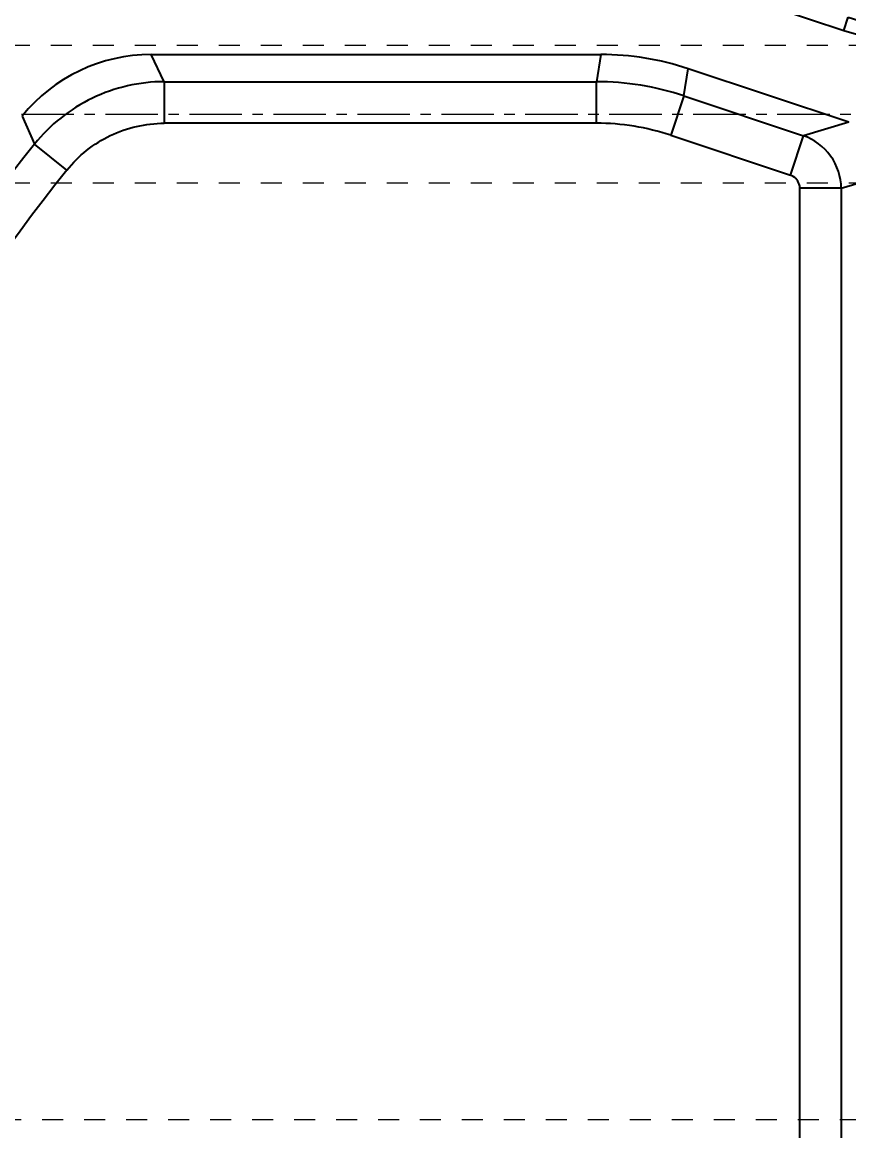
# Model space of a CAD drawing. Header units: millimetres. Extents: x -946 to 3963, y -10008 to 1396.
# Drawn here: x 1653.3 to 1713.3, y -3037.3 to -2956.9 of the extents above; entities that cross this region are included whole.
import ezdxf

# ---------------------------------------------------------------- set-up
doc = ezdxf.new("R2010")
doc.units = ezdxf.units.MM
doc.header["$LTSCALE"] = 16.335
doc.header["$PDMODE"] = 3
doc.header["$PDSIZE"] = 0.3125
doc.linetypes.add('CENTER', pattern=[0.6, 0.375, -0.075, 0.075, -0.075])
doc.linetypes.add('HIDDEN', pattern=[0.2, 0.1, -0.1])
doc.layers.get('0').update_dxf_attribs({"linetype": 'CONTINUOUS'})
doc.layers.get('Defpoints').update_dxf_attribs({"linetype": 'CONTINUOUS'})
doc.layers.add('cool', color=153, linetype='HIDDEN', lineweight=9)
doc.layers.add('DIM', color=3, linetype='CONTINUOUS')
doc.styles.get("Standard").update_dxf_attribs({"font": 'txt', "width": 0.8})
doc.dimstyles.new('11', dxfattribs={"dimtxt": 10, "dimasz": 10, "dimexe": 0, "dimexo": 0, "dimgap": 0, "dimtad": 0, "dimzin": 0, "dimdsep": 46, "dimtxsty": 'Standard', "dimcen": 0, "dimclrd": 4, "dimclre": 4, "dimclrt": 6, "dimazin": 0, "dimtfac": 1, "dimtofl": 0, "dimtmove": 0, "dimatfit": 3, "dimfxl": 0, "dimtolj": 1, "dimtzin": 0, "dimarcsym": 0})

# ---------------------------------------------------------------- blocks, each defined once
blk = doc.blocks.new('02')
at = {"layer": 'cool', "ltscale": 0.932966}
for p, q in [((1262.524, -963.857), (1863.864, -963.857)), ((1262.524, -973.857), (1863.864, -973.857))]:
    blk.add_line(p, q, dxfattribs=at)
at = {"layer": 'cool', "color": 1, "linetype": 'CENTER', "ltscale": 0.621977}
blk.add_line((1248.194, -968.857), (1878.194, -968.857), dxfattribs=at)
blk = doc.blocks.new('*D220')
at = {"layer": 'Defpoints', "color": 0}
for p in [(1444.938, -2963.537), (1552.795, -2963.537), (1773.182, -3072.537)]:
    blk.add_point(p, dxfattribs=at)
at = {"layer": 'DIM', "color": 4, "lineweight": -2}
blk.add_line((1552.795, -2963.537), (1444.938, -2963.537), dxfattribs=at)
at = {"layer": 'DIM', "color": 6, "insert": (1434.938, -2963.537), "char_height": 6, "attachment_point": 5}
blk.add_mtext('\\A1;109.00', dxfattribs=at)
blk = doc.blocks.new('*D221')
at = {"layer": 'Defpoints', "color": 0}
for p in [(1444.938, -2912.537), (1518.182, -2912.537), (1773.182, -3072.537)]:
    blk.add_point(p, dxfattribs=at)
at = {"layer": 'DIM', "color": 4, "lineweight": -2}
blk.add_line((1518.182, -2912.537), (1444.938, -2912.537), dxfattribs=at)
at = {"layer": 'DIM', "color": 6, "insert": (1434.938, -2912.537), "char_height": 6, "attachment_point": 5}
blk.add_mtext('\\A1;160.00', dxfattribs=at)
blk = doc.blocks.new('*D222')
at = {"layer": 'Defpoints', "color": 0}
for p in [(1518.182, -2873.588), (1518.182, -2908.672), (1773.182, -3072.537)]:
    blk.add_point(p, dxfattribs=at)
at = {"layer": 'DIM', "color": 4, "lineweight": -2}
blk.add_line((1518.182, -2908.672), (1518.182, -2873.588), dxfattribs=at)
at = {"layer": 'DIM', "color": 6, "insert": (1518.182, -2862.388), "char_height": 6, "attachment_point": 5, "rotation": 90}
blk.add_mtext('\\A1;255.00', dxfattribs=at)
blk = doc.blocks.new('*D223')
at = {"layer": 'Defpoints', "color": 0}
for p in [(1547.057, -2873.588), (1547.057, -3057.537), (1773.182, -3072.537)]:
    blk.add_point(p, dxfattribs=at)
at = {"layer": 'DIM', "color": 4, "lineweight": -2}
blk.add_line((1547.057, -3057.537), (1547.057, -2873.588), dxfattribs=at)
at = {"layer": 'DIM', "color": 6, "insert": (1547.057, -2862.388), "char_height": 6, "attachment_point": 5, "rotation": 90}
blk.add_mtext('\\A1;226.13', dxfattribs=at)
blk = doc.blocks.new('*D224')
at = {"layer": 'Defpoints', "color": 0}
for p in [(1581.227, -2873.588), (1581.227, -3057.537), (1773.182, -3072.537)]:
    blk.add_point(p, dxfattribs=at)
at = {"layer": 'DIM', "color": 4, "lineweight": -2}
blk.add_line((1581.227, -3057.537), (1581.227, -2873.588), dxfattribs=at)
at = {"layer": 'DIM', "color": 6, "insert": (1581.227, -2863.188), "char_height": 6, "attachment_point": 5, "rotation": 90}
blk.add_mtext('\\A1;191.96', dxfattribs=at)
blk = doc.blocks.new('09')
at = {"layer": 'cool', "ltscale": 0.932966}
blk.add_line((-509.342, -565.519), (-1112.012, -565.519), dxfattribs=at)

msp = doc.modelspace()

# ---------------------------------------------------------------- linework, layer by layer
at = {"color": 7, "linetype": 'Continuous'}
for p, q in [((1700.965, -2953.469), (1712.949, -2957.464)), ((1712.949, -2957.464), (1713.267, -2956.512)), ((1663.612, -2961.19), (1662.667, -2959.217)), ((1662.667, -2959.217), (1695.309, -2959.217)), ((1695.309, -2959.217), (1694.989, -2961.19)), ((1701.336, -2962.22), (1701.656, -2960.247)), ((1713.314, -2964.133), (1701.656, -2960.247)), ((1663.612, -2961.19), (1663.612, -2964.2)), ((1663.612, -2961.19), (1694.989, -2961.19)), ((1694.989, -2964.2), (1694.989, -2961.19)), ((1701.336, -2962.22), (1700.384, -2965.076)), ((1701.336, -2962.22), (1710.021, -2965.115)), ((1653.304, -2963.684), (1654.198, -2965.723)), ((1694.981, -2964.2), (1663.612, -2964.2)), ((1713.314, -2964.133), (1710.021, -2965.115)), ((1700.391, -2965.078), (1709.069, -2967.971)), ((1709.069, -2967.971), (1710.021, -2965.115)), ((1656.551, -2967.6), (1654.198, -2965.723)), ((1712.759, -2968.922), (1715.426, -2968.127)), ((1709.756, -3146.152), (1709.756, -2968.922)), ((1712.759, -2968.922), (1709.756, -2968.922)), ((1712.759, -2968.922), (1712.759, -3146.152))]:
    msp.add_line(p, q, dxfattribs=at)
for centre, radius, start, end in [((1716.45, -2946.929), 10.098, 251.62181, 269.94324), ((1716.444, -2946.973), 11.058, 251.58099, 269.98406), ((1662.666, -2971.259), 12.042, 89.99692, 141.02436), ((1694.983, -2981.298), 20.108, 71.58163, 89.98343), ((1694.985, -2981.285), 17.085, 71.55151, 90.01354), ((1769.291, -3057.537), 147.229, 141.41918, 172.01305), ((1769.291, -3057.537), 144.218, 141.41918, 176.67841)]:
    msp.add_arc(centre, radius, start, end, dxfattribs=at)
msp.add_ellipse((1695.3, -2979.344), major_axis=(3.224, 19.868), ratio=0.998594, start_param=-0.160653, end_param=0.160653, dxfattribs=at)
for points, knots in [([(1663.612, -2961.19), (1661.829, -2961.19), (1658.217, -2962.019), (1655.313, -2964.325), (1654.198, -2965.723)], [0, 0, 0, 0, 0.49925, 1, 1, 1, 1]), ([(1656.551, -2967.6), (1657.398, -2966.562), (1659.557, -2964.81), (1662.273, -2964.215), (1663.612, -2964.2)], [0, 0, 0, 0, 0.5, 1, 1, 1, 1]), ([(1712.759, -2968.922), (1712.758, -2968.102), (1712.212, -2966.427), (1710.798, -2965.376), (1710.021, -2965.115)], [0, 0, 0, 0, 0.500185, 1, 1, 1, 1]), ([(1709.714, -2968.636), (1709.667, -2968.484), (1709.502, -2968.196), (1709.219, -2968.022), (1709.069, -2967.971)], [0, 0, 0, 0, 0.499984, 1, 1, 1, 1])]:
    msp.add_open_spline(points, degree=3, knots=knots, dxfattribs=at)
msp.add_open_spline([(1709.756, -2968.922), (1709.756, -2968.826), (1709.742, -2968.728), (1709.714, -2968.636)], degree=3, dxfattribs=at)

# ---------------------------------------------------------------- block references
for name, p in [('02', (209.988, -1994.68)), ('09', (2583.194, -2471.018))]:
    msp.add_blockref(name, p)

# ---------------------------------------------------------------- dimensions: what is measured, and where the dimension line sits
at = {"layer": 'DIM'}
for feature_location, offset, dtype, origin, picture, middle in [((1518.182, -2908.672), (0, 35.084), 1, (1773.182, -3072.537), '*D222', (1518.182, -2862.388)), ((1547.056771881, -3057.53695203), (0, 183.94916968), 1, (1773.181771881, -3072.537106506), '*D223', (1547.056771881, -2862.38778235)), ((1581.226771881, -3057.53695203), (0, 183.94916968), 1, (1773.181771881, -3072.537106506), '*D224', (1581.226771881, -2863.18778235)), ((1518.182, -2912.537), (-73.243, 0), 0, (1773.182, -3072.537), '*D221', (1434.938, -2912.537)), ((1552.795, -2963.537), (-107.856, 0), 0, (1773.182, -3072.537), '*D220', (1434.938, -2963.537))]:
    dim = msp.add_ordinate_dim(feature_location=feature_location, offset=offset, dtype=dtype, origin=origin, dimstyle='11', override={"dimtxt": 6, "dimasz": 2}, dxfattribs=at)
    dim.commit()
    dim.dimension.update_dxf_attribs({"geometry": picture, "text_midpoint": middle})

doc.saveas('drawing.dxf')
